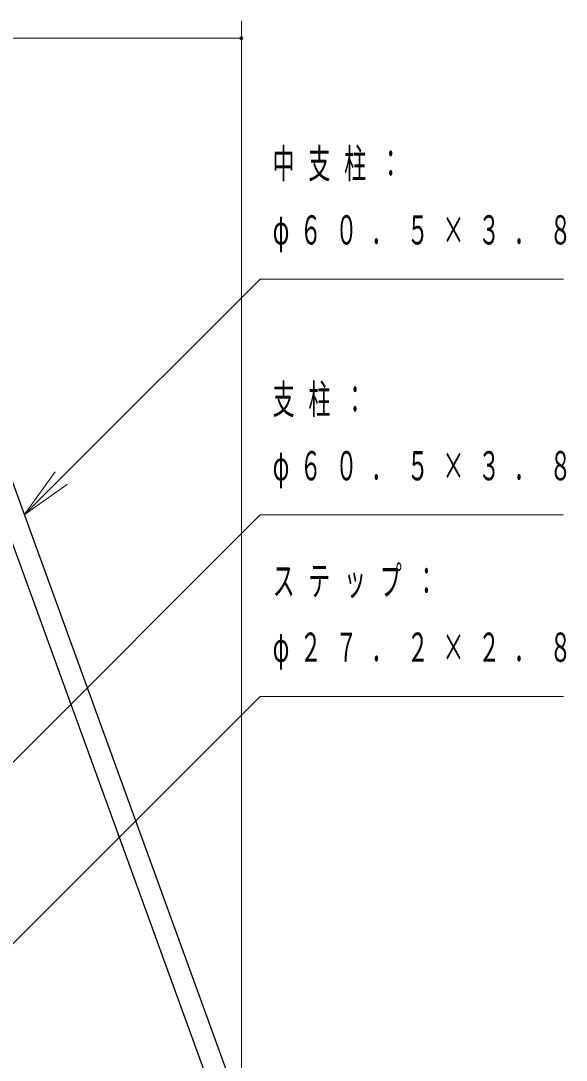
# Model space of a CAD drawing. Units: millimetres on the paper, scale 1:50. Extents: x -401 to 16, y -15 to 282.
# Drawn here: x -171.6 to -140.3, y 75.5 to 135.1 of the extents above; entities that cross this region are included whole.
import ezdxf

# ---------------------------------------------------------------- set-up
doc = ezdxf.new("R2010")
doc.units = ezdxf.units.MM
doc.layers.add('線', color=7, linetype='Continuous', lineweight=25)
doc.layers.add('補助', color=2, linetype='Continuous', lineweight=13)
doc.styles.add('ＭＳ ゴシック', font='')
doc.styles.get('ＭＳ ゴシック').set_extended_font_data('MS Gothic')

# ---------------------------------------------------------------- blocks, each defined once
blk = doc.blocks.new('dimension_origin')
at = {"color": 0, "linetype": 'Continuous', "lineweight": -2}
blk.add_circle((0, 0), 1.25, dxfattribs=at)

msp = doc.modelspace()

# ---------------------------------------------------------------- linework, layer by layer
at = {"layer": '線'}
for p, q in [((-173.452, 112.534), (-155.501, 63.215)), ((-174.233, 111.144), (-156.638, 62.801))]:
    msp.add_line(p, q, dxfattribs=at)
at = {"layer": '補助'}
for p, q in [((-158.906, 72.801), (-158.906, 135.076)), ((-202.771, 134.076), (-158.906, 134.076)), ((-169.232, 108.89), (-157.838, 120.283)), ((-157.838, 120.283), (-156.838, 120.283)), ((-156.838, 120.283), (-140.443, 120.283)), ((-169.585, 109.243), (-171.353, 106.768)), ((-171.353, 106.768), (-169.232, 108.89)), ((-168.878, 108.536), (-171.353, 106.768)), ((-172.112, 92.497), (-157.838, 106.771)), ((-157.838, 106.771), (-156.838, 106.771)), ((-156.838, 106.771), (-140.443, 106.771)), ((-176.02, 78.194), (-157.838, 96.375)), ((-157.838, 96.375), (-156.838, 96.375)), ((-156.838, 96.375), (-140.443, 96.375))]:
    msp.add_line(p, q, dxfattribs=at)

# ---------------------------------------------------------------- block references
at = {"layer": '補助', "xscale": 0.0667, "yscale": 0.0667, "rotation": 180}
msp.add_blockref('dimension_origin', (-158.906, 134.076), dxfattribs=at)

# ---------------------------------------------------------------- texts
at = {"layer": '補助', "char_height": 1.673, "attachment_point": 1, "style": 'ＭＳ ゴシック'}
for s, insert in [('\\T1.63;\\W0.55;中支柱：', (-157.113, 127.739)), ('\\T1.63;\\W0.55;φ６０．５×３．８', (-157.113, 123.935)), ('\\T1.63;\\W0.55;支柱：', (-157.113, 114.228)), ('\\T1.63;\\W0.55;φ６０．５×３．８', (-157.113, 110.423)), ('\\T1.63;\\W0.55;ステップ：', (-157.113, 103.832)), ('\\T1.63;\\W0.55;φ２７．２×２．８', (-157.113, 100.027))]:
    msp.add_mtext(s, dxfattribs=dict(at, insert=insert))

doc.saveas('drawing.dxf')
